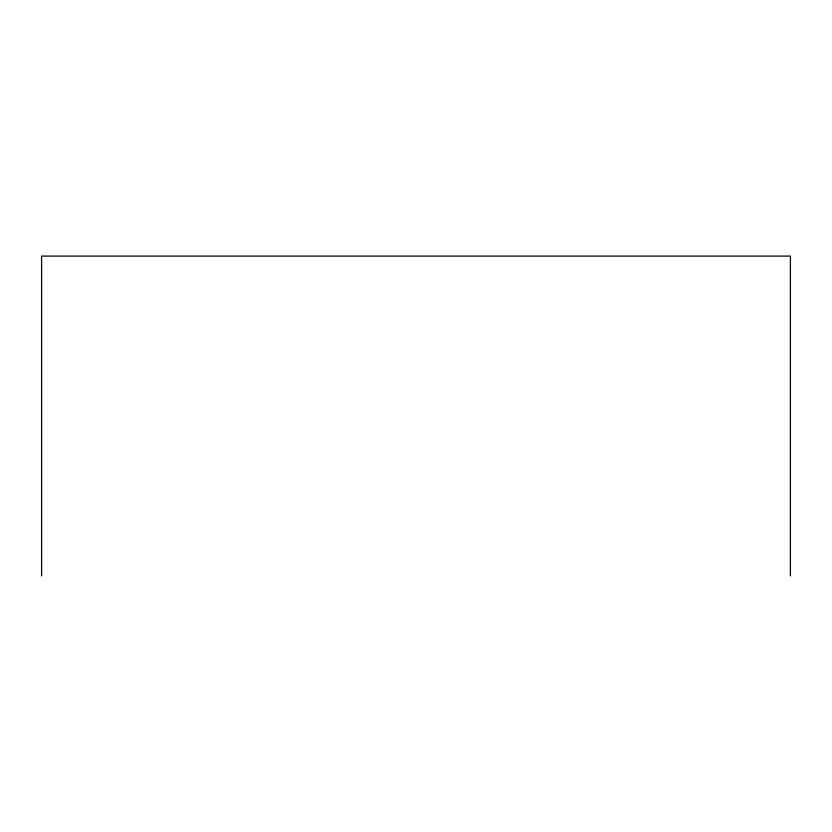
<?xml version="1.0" encoding="UTF-8"?>
<svg xmlns="http://www.w3.org/2000/svg" width="832" height="832" viewBox="0 0 832 832"><rect width="100%" height="100%" fill="white"/><g stroke="black" fill="none" stroke-linecap="round" stroke-linejoin="round"><path stroke-width="1.25" d="M790.4 575.91L790.4 256.09L41.6 256.09L41.6 575.91"/></g></svg>
